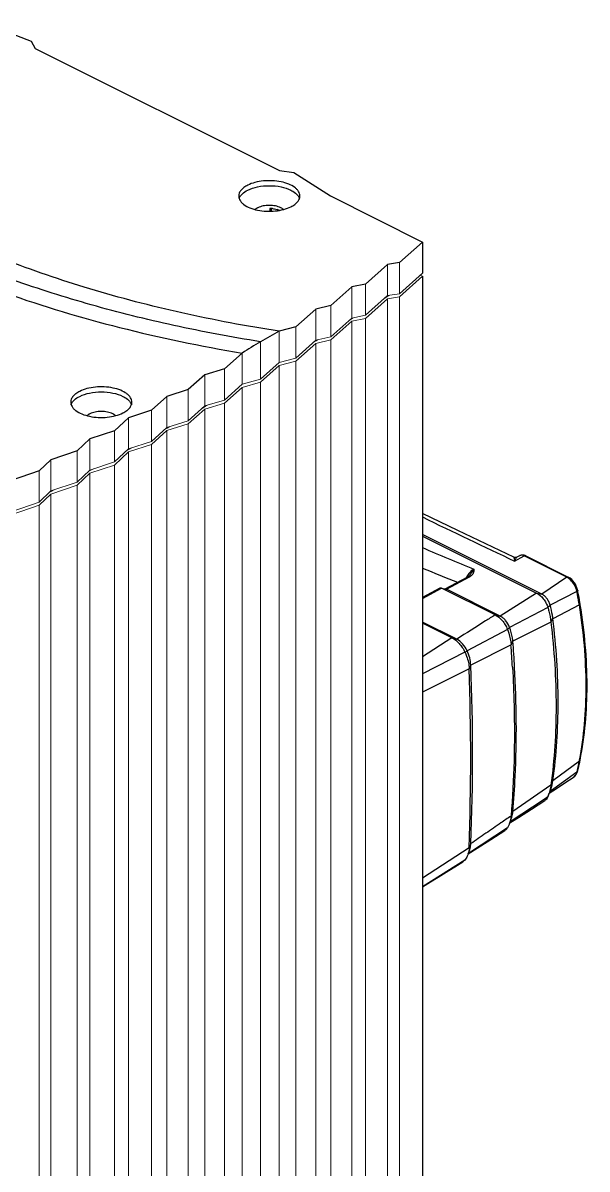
# Model space of a CAD drawing. Header units: millimetres. Extents: x 208114 to 212367, y 170574 to 176275.
# Drawn here: x 211519.1 to 211600.6, y 175258.6 to 175424.2 of the extents above; entities that cross this region are included whole.
import ezdxf

# ---------------------------------------------------------------- set-up
doc = ezdxf.new("R2010")
doc.units = ezdxf.units.MM
doc.header["$LTSCALE"] = 10
doc.layers.add('标注', color=251, linetype='Continuous', lineweight=9)

msp = doc.modelspace()

# ---------------------------------------------------------------- linework, layer by layer
for p, q in [((211513.54, 175424.22), (211520.31, 175421.58)), ((211520.31, 175421.58), (211520.89, 175420.55)), ((211520.89, 175420.55), (211556.2, 175402.9)), ((211556.2, 175402.9), (211558.25, 175402.6)), ((211558.25, 175402.6), (211563.55, 175399.22)), ((211563.55, 175399.22), (211576.84, 175392.57)), ((211554.82, 175397.41), (211554.82, 175397.01)), ((211555.03, 175397.02), (211555.03, 175397.4)), ((211556.18, 175397.14), (211555.87, 175397.29)), ((211576.84, 175392.57), (211573.54, 175389.61)), ((211576.84, 175392.57), (211576.84, 175388.07)), ((211571.79, 175389.33), (211568.6, 175386.49)), ((211573.54, 175389.61), (211571.79, 175389.33)), ((211576.84, 175387.62), (211576.84, 174519.84)), ((211566.64, 175386.09), (211563.61, 175383.39)), ((211568.6, 175386.49), (211566.64, 175386.09)), ((211561.42, 175382.87), (211558.55, 175380.31)), ((211563.61, 175383.39), (211561.42, 175382.87)), ((211558.55, 175380.31), (211556.14, 175379.68)), ((211550.8, 175376.52), (211548.25, 175374.24)), ((211545.39, 175373.38), (211543.01, 175371.24)), ((211548.25, 175374.24), (211545.39, 175373.38)), ((211543.01, 175371.24), (211539.92, 175370.27)), ((211539.92, 175370.27), (211537.72, 175368.26)), ((211537.72, 175368.26), (211534.39, 175367.19)), ((211534.39, 175367.19), (211532.37, 175365.31)), ((211532.37, 175365.31), (211528.8, 175364.14)), ((211528.8, 175364.14), (211526.96, 175362.38)), ((211523.14, 175361.11), (211521.5, 175359.49)), ((211526.96, 175362.38), (211523.14, 175361.11)), ((211521.5, 175359.49), (211517.43, 175358.11)), ((211594.09, 175341.69), (211576.84, 175350.32)), ((211576.84, 175350.09), (211593.32, 175341.85)), ((211590.16, 175346.47), (211591.53, 175347.21)), ((211590.86, 175347.24), (211590.49, 175347.04)), ((211597.68, 175344.14), (211591.53, 175347.21)), ((211591.76, 175347.22), (211597.91, 175344.15)), ((211580.14, 175342.44), (211583.4, 175344.2)), ((211580.32, 175342.39), (211583.65, 175344.19)), ((211583.64, 175344.41), (211583.64, 175344.41)), ((211597.68, 175344.14), (211594.09, 175341.69)), ((211579.34, 175342.55), (211576.84, 175341.21)), ((211576.84, 175341.07), (211579.61, 175342.55)), ((211579.61, 175342.55), (211579.54, 175342.58)), ((211579.61, 175342.56), (211580.25, 175342.42)), ((211587.34, 175338.69), (211579.61, 175342.55)), ((211579.61, 175342.55), (211580.32, 175342.39)), ((211580.32, 175342.39), (211580.25, 175342.42)), ((211588.08, 175338.51), (211580.32, 175342.39)), ((211593.32, 175341.85), (211588.08, 175338.51)), ((211593.32, 175341.85), (211594.09, 175341.69)), ((211599.16, 175342.08), (211595.28, 175340.12)), ((211599.31, 175342.01), (211599.27, 175342.22)), ((211594.96, 175339.77), (211589.43, 175336.88)), ((211594.96, 175339.77), (211595.28, 175340.12)), ((211599.52, 175340.14), (211595.69, 175338.15)), ((211599.65, 175340.15), (211599.63, 175340.28)), ((211587.34, 175338.69), (211588.08, 175338.51)), ((211595.4, 175337.65), (211595.69, 175338.15)), ((211581.8, 175335.19), (211576.84, 175337.67)), ((211581.09, 175335.38), (211576.84, 175337.5)), ((211589.11, 175336.61), (211583.3, 175333.52)), ((211589.11, 175336.61), (211589.43, 175336.88)), ((211595.4, 175337.65), (211589.9, 175334.88)), ((211581.09, 175335.38), (211576.84, 175332.66)), ((211589.64, 175334.36), (211589.9, 175334.88)), ((211582.97, 175333.33), (211576.84, 175330.17)), ((211582.97, 175333.33), (211583.3, 175333.52)), ((211589.64, 175334.36), (211583.83, 175331.45)), ((211583.59, 175330.92), (211576.84, 175327.52)), ((211599.52, 175317.56), (211595.69, 175314.74)), ((211599.16, 175315.96), (211595.28, 175313.17)), ((211595.4, 175314.08), (211595.69, 175314.74)), ((211597.4, 175314.42), (211598.74, 175315.32)), ((211599.17, 175315.82), (211599.25, 175316.04)), ((211599.25, 175316.04), (211599.27, 175316.11)), ((211599.27, 175316.11), (211599.27, 175316.11)), ((211595.4, 175314.08), (211589.9, 175310.27)), ((211594.96, 175312.4), (211595.28, 175313.17)), ((211595.17, 175312.92), (211596.07, 175313.52)), ((211596.07, 175313.52), (211597.4, 175314.42)), ((211594.41, 175312.04), (211589.5, 175308.78)), ((211592.59, 175310.63), (211594.53, 175311.86)), ((211594.96, 175312.4), (211594.41, 175312.04)), ((211594.99, 175312.48), (211595.17, 175312.92)), ((211595.17, 175312.92), (211595.19, 175312.95)), ((211589.64, 175309.64), (211589.9, 175310.26)), ((211590.72, 175309.44), (211592.59, 175310.63)), ((211589.45, 175308.63), (211590.72, 175309.44)), ((211589.45, 175308.63), (211589.67, 175309.22)), ((211589.11, 175307.92), (211583.48, 175304.23)), ((211586.7, 175306.23), (211588.73, 175307.53)), ((211583.59, 175305.06), (211576.84, 175300.66)), ((211583.46, 175304.17), (211584.73, 175304.98)), ((211583.46, 175304.17), (211583.67, 175304.76)), ((211584.73, 175304.98), (211586.7, 175306.23)), ((211582.97, 175303.27), (211576.84, 175299.4))]:
    msp.add_line(p, q)
for points in [[(211590.03, 175347.03), (211581.94, 175350.88), (211576.84, 175353.35)], [(211590.49, 175347.04), (211590.44, 175347.01), (211590.34, 175346.99), (211590.24, 175346.98), (211590.14, 175346.99), (211590.04, 175347.02), (211590.03, 175347.03)], [(211583.55, 175344.3), (211583.48, 175344.25), (211583.4, 175344.2)], [(211583.64, 175344.41), (211583.6, 175344.36), (211583.55, 175344.3)], [(211599.27, 175342.22), (211599.25, 175342.32), (211599.17, 175342.59), (211599.06, 175342.86), (211598.93, 175343.12), (211598.77, 175343.37), (211598.59, 175343.6), (211598.4, 175343.8), (211598.19, 175343.98), (211597.97, 175344.11), (211597.91, 175344.15)], [(211599.63, 175340.28), (211599.59, 175340.49), (211599.53, 175340.87), (211599.46, 175341.25), (211599.39, 175341.63), (211599.31, 175342.01)], [(211598.74, 175315.32), (211598.76, 175315.33), (211598.92, 175315.46), (211599.05, 175315.63), (211599.17, 175315.82)], [(211576.84, 175299.39), (211578.01, 175300.12), (211579.12, 175300.81), (211580.29, 175301.54), (211581.51, 175302.3), (211582.68, 175303.02)]]:
    msp.add_lwpolyline(points)
for centre, radius, start, end in [((211554.73, 175392.8), 4.62, 86.1603, 88.8586), ((211554.73, 175392.85), 4.57, 84.4728, 86.1626), ((212018.62, 174631.42), 879.79, 121.9211, 122.123), ((212157.16, 176549.29), 1329.76, 244.12485, 244.76143), ((211740.26, 175728.18), 413.43, 246.7166, 247.8356), ((211591.67, 175347.04), 0.197, 63.4751, 71.3995), ((211709.87, 175666.55), 347.55, 247.4946, 248.3998), ((211586.33, 175342.52), 3.51, 152.8327, 153.5405), ((211586.3, 175342.54), 3.48, 150.259, 152.8363), ((211586.23, 175342.58), 3.4, 147.9588, 150.2605), ((211582.97, 175345.44), 1.42, 298.3257, 301.8948), ((211579.48, 175342.28), 0.305, 108.0899, 118.2427), ((211596.18, 175341.49), 3.04, 13.2371, 16.7864), ((211596.33, 175341.52), 2.88, 11.1053, 13.2281), ((211556.63, 175333.25), 43.43, 9.553, 11.725), ((211557.49, 175333.4), 42.56, 9.1097, 9.5515), ((211593.26, 175379.9), 46.15, 254.7065, 255.618), ((211424.96, 175321.82), 165.46, 3.2323, 4.5273), ((211414.24, 175321.06), 175.9, 3.2832, 4.3393), ((211259.06, 175318.55), 325.03, 357.725, 2.2749), ((211229.97, 175317.99), 353.85, 357.9064, 2.0937), ((211573.08, 175322.65), 26.93, 346.1868, 349.0934), ((211568.07, 175323.89), 32.15, 345.9896, 348.4197), ((211551.79, 175326.74), 48.6, 349.1032, 349.2961), ((211566.74, 175324.17), 33.51, 348.4018, 348.8737), ((211598.27, 175316.02), 0.841, 303.8102, 305.2068), ((211598.27, 175316.02), 0.847, 305.2102, 308.1365), ((211573.75, 175322.49), 26.23, 345.5918, 346.1821), ((211589.55, 175314.65), 5.86, 337.6098, 340.1341), ((211589.25, 175314.75), 6.18, 340.1353, 342.7569)]:
    msp.add_arc(centre, radius, start, end)
for points, knots in [([(211556.14, 175379.68), (211551.43, 175380.41), (211542.23, 175382.13), (211528.95, 175385.58), (211516.6, 175389.8), (211505.35, 175394.74), (211495.37, 175400.32), (211486.8, 175406.47), (211479.76, 175413.12), (211476.01, 175418.02), (211474.47, 175420.52)], [0, 0, 0, 0, 0.152455, 0.299096, 0.438536, 0.569611, 0.691469, 0.80366, 0.906254, 1, 1, 1, 1]), ([(211551.6, 175400.78), (211551.41, 175400.69), (211551.06, 175400.48), (211550.64, 175400.1), (211550.37, 175399.68), (211550.3, 175399.36), (211550.3, 175399.22)], [0, 0, 0, 0, 0.302469, 0.565528, 0.793423, 1, 1, 1, 1]), ([(211559.15, 175399.22), (211559.15, 175399.33), (211559.11, 175399.55), (211558.96, 175399.88), (211558.72, 175400.18), (211558.26, 175400.58), (211557.49, 175400.98), (211556.39, 175401.3), (211555.15, 175401.45), (211553.88, 175401.42), (211552.68, 175401.21), (211551.93, 175400.95), (211551.6, 175400.78)], [0, 0, 0, 0, 0.038299, 0.078932, 0.123703, 0.173655, 0.289891, 0.425594, 0.573755, 0.725186, 0.870152, 1, 1, 1, 1]), ([(211550.3, 175399.22), (211550.3, 175399.11), (211550.34, 175398.88), (211550.49, 175398.56), (211550.73, 175398.25), (211551.19, 175397.86), (211551.96, 175397.45), (211553.06, 175397.14), (211554.3, 175396.99), (211555.57, 175397.02), (211556.77, 175397.23), (211557.52, 175397.49), (211557.85, 175397.66)], [0, 0, 0, 0, 0.038299, 0.078932, 0.123703, 0.173655, 0.289891, 0.425594, 0.573755, 0.725186, 0.870152, 1, 1, 1, 1]), ([(211550.36, 175398.86), (211550.38, 175398.9), (211550.45, 175399.07), (211550.55, 175399.23), (211550.64, 175399.34)], [0, 0, 0, 0, 0.237524, 1, 1, 1, 1]), ([(211550.64, 175399.34), (211550.7, 175399.41), (211550.98, 175399.7), (211551.32, 175399.92), (211551.6, 175400.06)], [0, 0, 0, 0, 0.22457, 1, 1, 1, 1]), ([(211551.6, 175400.06), (211552.05, 175400.29), (211553.09, 175400.61), (211554.72, 175400.76), (211556.36, 175400.61), (211557.4, 175400.29), (211557.85, 175400.06)], [0, 0, 0, 0, 0.235389, 0.5, 0.764611, 1, 1, 1, 1]), ([(211557.85, 175400.06), (211557.95, 175400.01), (211558.3, 175399.82), (211558.62, 175399.57), (211558.81, 175399.34)], [0, 0, 0, 0, 0.276579, 1, 1, 1, 1]), ([(211557.85, 175397.66), (211558.04, 175397.75), (211558.39, 175397.96), (211558.81, 175398.34), (211559.08, 175398.76), (211559.15, 175399.07), (211559.15, 175399.22)], [0, 0, 0, 0, 0.302469, 0.565528, 0.793423, 1, 1, 1, 1]), ([(211558.81, 175399.34), (211558.84, 175399.31), (211558.95, 175399.16), (211559.04, 175398.99), (211559.09, 175398.86)], [0, 0, 0, 0, 0.264924, 1, 1, 1, 1]), ([(211553.07, 175397.52), (211553.03, 175397.5), (211552.89, 175397.43), (211552.76, 175397.34), (211552.68, 175397.26)], [0, 0, 0, 0, 0.267486, 1, 1, 1, 1]), ([(211556.38, 175397.52), (211556.14, 175397.64), (211555.59, 175397.81), (211554.72, 175397.89), (211553.86, 175397.81), (211553.31, 175397.64), (211553.07, 175397.52)], [0, 0, 0, 0, 0.235399, 0.5, 0.764601, 1, 1, 1, 1]), ([(211556.77, 175397.26), (211556.74, 175397.29), (211556.62, 175397.39), (211556.49, 175397.47), (211556.38, 175397.52)], [0, 0, 0, 0, 0.232727, 1, 1, 1, 1]), ([(211555.17, 175397.39), (211555.26, 175397.39), (211555.62, 175397.34), (211555.98, 175397.25), (211556.22, 175397.15)], [0, 0, 0, 0, 0.265094, 1, 1, 1, 1]), ([(211553.43, 175378.16), (211549.24, 175378.83), (211541.04, 175380.37), (211529.12, 175383.33), (211517.87, 175386.89), (211510.71, 175389.71), (211507.28, 175391.23)], [0, 0, 0, 0, 0.264357, 0.520299, 0.766031, 1, 1, 1, 1]), ([(211516.66, 175385.19), (211522.05, 175383.28), (211533.33, 175379.91), (211544.85, 175377.52), (211550.8, 175376.52)], [0, 0, 0, 0, 0.486884, 1, 1, 1, 1]), ([(211527.33, 175370.99), (211527.14, 175370.9), (211526.79, 175370.69), (211526.37, 175370.31), (211526.1, 175369.89), (211526.03, 175369.58), (211526.03, 175369.43)], [0, 0, 0, 0, 0.302469, 0.565528, 0.793423, 1, 1, 1, 1]), ([(211534.88, 175369.43), (211534.88, 175369.54), (211534.84, 175369.77), (211534.69, 175370.09), (211534.45, 175370.4), (211533.99, 175370.79), (211533.22, 175371.2), (211532.12, 175371.51), (211530.88, 175371.66), (211529.61, 175371.63), (211528.41, 175371.43), (211527.66, 175371.16), (211527.33, 175370.99)], [0, 0, 0, 0, 0.038299, 0.078932, 0.123703, 0.173655, 0.289891, 0.425594, 0.573755, 0.725186, 0.870152, 1, 1, 1, 1]), ([(211526.03, 175369.43), (211526.03, 175369.32), (211526.07, 175369.1), (211526.22, 175368.77), (211526.46, 175368.47), (211526.92, 175368.07), (211527.69, 175367.67), (211528.79, 175367.35), (211530.03, 175367.2), (211531.3, 175367.23), (211532.5, 175367.44), (211533.25, 175367.7), (211533.58, 175367.87)], [0, 0, 0, 0, 0.038299, 0.078932, 0.123703, 0.173655, 0.289891, 0.425594, 0.573755, 0.725186, 0.870152, 1, 1, 1, 1]), ([(211526.09, 175369.07), (211526.11, 175369.11), (211526.18, 175369.29), (211526.28, 175369.45), (211526.37, 175369.56)], [0, 0, 0, 0, 0.237524, 1, 1, 1, 1]), ([(211526.37, 175369.56), (211526.43, 175369.63), (211526.71, 175369.92), (211527.05, 175370.14), (211527.33, 175370.27)], [0, 0, 0, 0, 0.22457, 1, 1, 1, 1]), ([(211527.33, 175370.27), (211527.78, 175370.5), (211528.82, 175370.82), (211530.45, 175370.97), (211532.09, 175370.82), (211533.13, 175370.5), (211533.58, 175370.27)], [0, 0, 0, 0, 0.235389, 0.5, 0.764611, 1, 1, 1, 1]), ([(211533.58, 175370.27), (211533.68, 175370.22), (211534.03, 175370.03), (211534.35, 175369.78), (211534.54, 175369.56)], [0, 0, 0, 0, 0.276579, 1, 1, 1, 1]), ([(211533.58, 175367.87), (211533.77, 175367.97), (211534.12, 175368.17), (211534.54, 175368.55), (211534.81, 175368.98), (211534.88, 175369.29), (211534.88, 175369.43)], [0, 0, 0, 0, 0.302469, 0.565528, 0.793423, 1, 1, 1, 1]), ([(211534.54, 175369.56), (211534.57, 175369.52), (211534.68, 175369.37), (211534.77, 175369.2), (211534.82, 175369.07)], [0, 0, 0, 0, 0.264924, 1, 1, 1, 1]), ([(211528.8, 175367.74), (211528.76, 175367.72), (211528.62, 175367.64), (211528.49, 175367.55), (211528.41, 175367.48)], [0, 0, 0, 0, 0.267486, 1, 1, 1, 1]), ([(211532.11, 175367.74), (211531.87, 175367.86), (211531.32, 175368.03), (211530.45, 175368.11), (211529.59, 175368.03), (211529.04, 175367.86), (211528.8, 175367.74)], [0, 0, 0, 0, 0.235399, 0.5, 0.764601, 1, 1, 1, 1]), ([(211532.5, 175367.48), (211532.47, 175367.5), (211532.35, 175367.6), (211532.22, 175367.68), (211532.11, 175367.74)], [0, 0, 0, 0, 0.232727, 1, 1, 1, 1]), ([(211590.03, 175347.03), (211590.03, 175347.02), (211590.04, 175347.01), (211590.05, 175346.97), (211590.07, 175346.92), (211590.09, 175346.86), (211590.11, 175346.78), (211590.13, 175346.65), (211590.15, 175346.54), (211590.16, 175346.47)], [0, 0, 0, 0, 0.033129, 0.096392, 0.187921, 0.305319, 0.446558, 0.609903, 1, 1, 1, 1]), ([(211590.16, 175346.47), (211590.21, 175346.6), (211590.28, 175346.77), (211590.39, 175346.96), (211590.45, 175347.02), (211590.49, 175347.04)], [0, 0, 0, 0, 0.612844, 0.8348, 1, 1, 1, 1]), ([(211591.42, 175347.33), (211591.32, 175347.35), (211591.13, 175347.35), (211590.94, 175347.28), (211590.86, 175347.24)], [0, 0, 0, 0, 0.500091, 1, 1, 1, 1]), ([(211591.53, 175347.21), (211591.42, 175347.26), (211591.24, 175347.32), (211591.01, 175347.3), (211590.9, 175347.26), (211590.86, 175347.24)], [0, 0, 0, 0, 0.533124, 0.771494, 1, 1, 1, 1]), ([(211591.76, 175347.22), (211591.73, 175347.24), (211591.62, 175347.29), (211591.51, 175347.32), (211591.42, 175347.33)], [0, 0, 0, 0, 0.253408, 1, 1, 1, 1]), ([(211591.74, 175347.23), (211591.71, 175347.24), (211591.63, 175347.25), (211591.57, 175347.22), (211591.53, 175347.21)], [0, 0, 0, 0, 0.466863, 1, 1, 1, 1]), ([(211584.29, 175345.3), (211584.1, 175345.21), (211583.75, 175344.93), (211583.48, 175344.58), (211583.35, 175344.38)], [0, 0, 0, 0, 0.469234, 1, 1, 1, 1]), ([(211584.29, 175345.3), (211584.23, 175345.24), (211583.99, 175344.96), (211583.8, 175344.65), (211583.64, 175344.41)], [0, 0, 0, 0, 0.231113, 1, 1, 1, 1]), ([(211584.29, 175345.3), (211584.27, 175345.11), (211584.23, 175344.81), (211584.01, 175344.45), (211583.83, 175344.3), (211583.72, 175344.24)], [0, 0, 0, 0, 0.454345, 0.704063, 1, 1, 1, 1]), ([(211583.65, 175344.19), (211583.61, 175344.21), (211583.52, 175344.23), (211583.43, 175344.22), (211583.4, 175344.2)], [0, 0, 0, 0, 0.514236, 1, 1, 1, 1]), ([(211597.68, 175344.14), (211597.71, 175344.15), (211597.79, 175344.18), (211597.87, 175344.17), (211597.91, 175344.15)], [0, 0, 0, 0, 0.516992, 1, 1, 1, 1]), ([(211598.06, 175343.9), (211598.03, 175343.92), (211597.91, 175344.01), (211597.78, 175344.09), (211597.68, 175344.14)], [0, 0, 0, 0, 0.259686, 1, 1, 1, 1]), ([(211599.09, 175342.36), (211599, 175342.67), (211598.72, 175343.24), (211598.3, 175343.71), (211598.06, 175343.9)], [0, 0, 0, 0, 0.51114, 1, 1, 1, 1]), ([(211579.54, 175342.58), (211579.53, 175342.58), (211579.48, 175342.59), (211579.42, 175342.58), (211579.38, 175342.57)], [0, 0, 0, 0, 0.255257, 1, 1, 1, 1]), ([(211593.32, 175341.85), (211593.51, 175341.77), (211593.87, 175341.52), (211594.33, 175341.03), (211594.71, 175340.44), (211594.89, 175340), (211594.96, 175339.77)], [0, 0, 0, 0, 0.226395, 0.475946, 0.738136, 1, 1, 1, 1]), ([(211595.28, 175340.12), (211595.23, 175340.29), (211595.1, 175340.63), (211594.83, 175341.07), (211594.49, 175341.44), (211594.23, 175341.63), (211594.09, 175341.69)], [0, 0, 0, 0, 0.26319, 0.526346, 0.775645, 1, 1, 1, 1]), ([(211599.27, 175342.22), (211599.28, 175342.19), (211599.25, 175342.15), (211599.21, 175342.11), (211599.18, 175342.09), (211599.16, 175342.08)], [0, 0, 0, 0, 0.395769, 0.675047, 1, 1, 1, 1]), ([(211594.96, 175339.77), (211595.01, 175339.59), (211595.2, 175338.89), (211595.34, 175338.18), (211595.4, 175337.65)], [0, 0, 0, 0, 0.25515, 1, 1, 1, 1]), ([(211595.69, 175338.15), (211595.67, 175338.31), (211595.57, 175338.98), (211595.42, 175339.64), (211595.28, 175340.12)], [0, 0, 0, 0, 0.244302, 1, 1, 1, 1]), ([(211599.52, 175340.14), (211599.53, 175340.15), (211599.58, 175340.18), (211599.63, 175340.24), (211599.63, 175340.28)], [0, 0, 0, 0, 0.320407, 1, 1, 1, 1]), ([(211599.55, 175317.72), (211599.87, 175319.43), (211600.35, 175323), (211600.65, 175330.5), (211600.13, 175336.27), (211599.52, 175340.14)], [0, 0, 0, 0, 0.232952, 0.477974, 1, 1, 1, 1]), ([(211599.62, 175317.71), (211600.32, 175321.23), (211600.95, 175328.77), (211600.27, 175336.29), (211599.65, 175340.15)], [0, 0, 0, 0, 0.47857, 1, 1, 1, 1]), ([(211587.34, 175338.69), (211586.88, 175338.4), (211585.03, 175337.23), (211583.19, 175336.06), (211581.8, 175335.19)], [0, 0, 0, 0, 0.249849, 1, 1, 1, 1]), ([(211587.34, 175338.69), (211587.53, 175338.6), (211587.9, 175338.35), (211588.39, 175337.87), (211588.81, 175337.28), (211589.02, 175336.84), (211589.11, 175336.61)], [0, 0, 0, 0, 0.225752, 0.473327, 0.7348, 1, 1, 1, 1]), ([(211589.43, 175336.88), (211589.3, 175337.24), (211589.01, 175337.73), (211588.51, 175338.25), (211588.23, 175338.44), (211588.08, 175338.51)], [0, 0, 0, 0, 0.527854, 0.775521, 1, 1, 1, 1]), ([(211595.69, 175314.74), (211596.21, 175318.49), (211596.7, 175326.32), (211596.18, 175334.14), (211595.69, 175338.15)], [0, 0, 0, 0, 0.483877, 1, 1, 1, 1]), ([(211589.11, 175336.61), (211589.19, 175336.43), (211589.44, 175335.7), (211589.6, 175334.94), (211589.64, 175334.36)], [0, 0, 0, 0, 0.258326, 1, 1, 1, 1]), ([(211589.9, 175334.88), (211589.89, 175335.05), (211589.8, 175335.73), (211589.62, 175336.4), (211589.43, 175336.88)], [0, 0, 0, 0, 0.240417, 1, 1, 1, 1]), ([(211595.4, 175337.65), (211595.88, 175333.61), (211596.39, 175325.73), (211595.91, 175317.85), (211595.4, 175314.08)], [0, 0, 0, 0, 0.516648, 1, 1, 1, 1]), ([(211581.09, 175335.38), (211581.49, 175335.19), (211582.04, 175334.74), (211582.62, 175333.99), (211582.87, 175333.56), (211582.97, 175333.33)], [0, 0, 0, 0, 0.471174, 0.73225, 1, 1, 1, 1]), ([(211583.3, 175333.52), (211583.13, 175333.88), (211582.71, 175334.53), (211582.12, 175335.03), (211581.8, 175335.19)], [0, 0, 0, 0, 0.529714, 1, 1, 1, 1]), ([(211582.97, 175333.33), (211583.07, 175333.13), (211583.39, 175332.37), (211583.57, 175331.53), (211583.59, 175330.92)], [0, 0, 0, 0, 0.260473, 1, 1, 1, 1]), ([(211583.83, 175331.45), (211583.81, 175331.8), (211583.7, 175332.51), (211583.45, 175333.18), (211583.3, 175333.52)], [0, 0, 0, 0, 0.484284, 1, 1, 1, 1]), ([(211583.83, 175331.45), (211583.81, 175331.41), (211583.76, 175331.3), (211583.68, 175331.12), (211583.62, 175330.99), (211583.59, 175330.92)], [0, 0, 0, 0, 0.253424, 0.619212, 1, 1, 1, 1]), ([(211589.85, 175331.13), (211589.96, 175329.29), (211590.25, 175322.13), (211590.08, 175314.95), (211589.64, 175309.64)], [0, 0, 0, 0, 0.257111, 1, 1, 1, 1]), ([(211589.9, 175310.27), (211590.05, 175311.95), (211590.51, 175318.91), (211590.45, 175325.89), (211590.15, 175331.15)], [0, 0, 0, 0, 0.24332, 1, 1, 1, 1]), ([(211599.52, 175317.56), (211599.54, 175317.57), (211599.59, 175317.62), (211599.62, 175317.68), (211599.62, 175317.71)], [0, 0, 0, 0, 0.524575, 1, 1, 1, 1]), ([(211595.28, 175313.17), (211595.33, 175313.29), (211595.52, 175313.8), (211595.63, 175314.33), (211595.69, 175314.74)], [0, 0, 0, 0, 0.239153, 1, 1, 1, 1]), ([(211598.79, 175315.35), (211598.88, 175315.42), (211599.04, 175315.61), (211599.13, 175315.84), (211599.16, 175315.96)], [0, 0, 0, 0, 0.475073, 1, 1, 1, 1]), ([(211599.16, 175315.96), (211599.18, 175315.98), (211599.23, 175316.02), (211599.26, 175316.08), (211599.27, 175316.11)], [0, 0, 0, 0, 0.507535, 1, 1, 1, 1]), ([(211595.4, 175314.08), (211595.39, 175313.98), (211595.33, 175313.59), (211595.24, 175313.2), (211595.15, 175312.92)], [0, 0, 0, 0, 0.256852, 1, 1, 1, 1]), ([(211594.96, 175312.4), (211594.91, 175312.29), (211594.8, 175312.08), (211594.62, 175311.92), (211594.53, 175311.86)], [0, 0, 0, 0, 0.517984, 1, 1, 1, 1]), ([(211589.67, 175309.22), (211589.7, 175309.3), (211589.81, 175309.64), (211589.88, 175309.99), (211589.9, 175310.26)], [0, 0, 0, 0, 0.237746, 1, 1, 1, 1]), ([(211589.64, 175309.64), (211589.15, 175309.31), (211587.94, 175308.47), (211586.01, 175307.14), (211584.55, 175306.14), (211583.83, 175305.65)], [0, 0, 0, 0, 0.25016, 0.625506, 1, 1, 1, 1]), ([(211589.39, 175308.47), (211589.37, 175308.42), (211589.29, 175308.23), (211589.19, 175308.05), (211589.11, 175307.92)], [0, 0, 0, 0, 0.256716, 1, 1, 1, 1]), ([(211589.64, 175309.64), (211589.63, 175309.54), (211589.59, 175309.14), (211589.49, 175308.75), (211589.39, 175308.47)], [0, 0, 0, 0, 0.262279, 1, 1, 1, 1]), ([(211589.11, 175307.92), (211589.09, 175307.88), (211588.98, 175307.73), (211588.85, 175307.6), (211588.73, 175307.53)], [0, 0, 0, 0, 0.258413, 1, 1, 1, 1]), ([(211583.59, 175305.06), (211583.59, 175304.97), (211583.57, 175304.62), (211583.5, 175304.27), (211583.41, 175304.03)], [0, 0, 0, 0, 0.263766, 1, 1, 1, 1]), ([(211583.83, 175305.65), (211583.81, 175305.6), (211583.76, 175305.48), (211583.68, 175305.29), (211583.62, 175305.14), (211583.59, 175305.06)], [0, 0, 0, 0, 0.235435, 0.616945, 1, 1, 1, 1]), ([(211583.67, 175304.76), (211583.69, 175304.83), (211583.78, 175305.12), (211583.82, 175305.42), (211583.83, 175305.65)], [0, 0, 0, 0, 0.236379, 1, 1, 1, 1]), ([(211582.97, 175303.27), (211582.95, 175303.25), (211582.86, 175303.15), (211582.76, 175303.07), (211582.68, 175303.02)], [0, 0, 0, 0, 0.253807, 1, 1, 1, 1]), ([(211583.41, 175304.03), (211583.38, 175303.96), (211583.28, 175303.69), (211583.12, 175303.43), (211582.97, 175303.27)], [0, 0, 0, 0, 0.26298, 1, 1, 1, 1])]:
    msp.add_open_spline(points, degree=3, knots=knots)
msp.add_open_spline([(211556.14, 175379.68), (211555.24, 175379.18), (211554.33, 175378.67), (211553.43, 175378.16)], degree=3)
at = {"layer": '标注', "color": 0, "lineweight": 5}
for p, q in [((211571.79, 175389.33), (211571.79, 175384.83)), ((211573.54, 175389.61), (211573.54, 175385.1)), ((211573.54, 175385.1), (211576.84, 175388.07)), ((211576.84, 175387.62), (211573.54, 175384.65)), ((211576.84, 175387.62), (211576.52, 175387.78)), ((211566.64, 175386.09), (211566.64, 175381.59)), ((211568.6, 175386.49), (211568.6, 175381.98)), ((211568.6, 175381.98), (211571.79, 175384.83)), ((211571.79, 175384.38), (211568.6, 175381.53)), ((211571.41, 175384.48), (211571.84, 175384.76)), ((211571.79, 175384.83), (211573.54, 175385.1)), ((211573.54, 175384.65), (211571.79, 175384.38)), ((211571.79, 175384.38), (211571.79, 174516.6)), ((211571.84, 175384.76), (211572, 175384.86)), ((211573.54, 175384.65), (211573.54, 174516.87)), ((211561.42, 175382.87), (211561.42, 175378.37)), ((211563.61, 175383.39), (211563.61, 175378.88)), ((211563.61, 175378.88), (211566.64, 175381.59)), ((211566.64, 175381.14), (211563.61, 175378.43)), ((211566.26, 175381.25), (211566.69, 175381.51)), ((211566.64, 175381.59), (211568.6, 175381.98)), ((211568.6, 175381.53), (211566.64, 175381.14)), ((211566.64, 175381.14), (211566.64, 174513.36)), ((211566.69, 175381.51), (211566.88, 175381.63)), ((211568.6, 175381.53), (211568.6, 174513.75)), ((211556.14, 175379.68), (211556.14, 175375.18)), ((211558.55, 175380.31), (211558.55, 175375.81)), ((211553.43, 175378.16), (211553.43, 175372.76)), ((211558.55, 175375.81), (211561.42, 175378.37)), ((211561.42, 175377.92), (211558.55, 175375.36)), ((211561.05, 175378.04), (211561.47, 175378.29)), ((211561.42, 175378.37), (211563.61, 175378.88)), ((211563.61, 175378.43), (211561.42, 175377.92)), ((211561.42, 175377.92), (211561.42, 174510.14)), ((211561.47, 175378.29), (211561.7, 175378.43)), ((211563.61, 175378.43), (211563.61, 174510.65)), ((211550.8, 175376.52), (211550.8, 175372.02)), ((211553.43, 175372.76), (211556.14, 175375.18)), ((211556.14, 175374.73), (211553.43, 175372.31)), ((211556.14, 175375.18), (211558.55, 175375.81)), ((211558.55, 175375.36), (211556.14, 175374.73)), ((211556.14, 175374.73), (211556.14, 174506.95)), ((211558.55, 175375.36), (211558.55, 174507.58)), ((211545.39, 175373.38), (211545.39, 175368.88)), ((211548.25, 175374.24), (211548.25, 175369.73)), ((211550.8, 175372.02), (211553.43, 175372.76)), ((211543.01, 175371.24), (211543.01, 175366.73)), ((211548.25, 175369.73), (211550.8, 175372.02)), ((211550.8, 175371.57), (211548.25, 175369.28)), ((211553.43, 175372.31), (211550.8, 175371.57)), ((211550.8, 175371.57), (211550.8, 174503.79)), ((211553.43, 175372.31), (211553.43, 174504.53)), ((211539.92, 175370.27), (211539.92, 175365.77)), ((211545.39, 175368.88), (211548.25, 175369.73)), ((211548.25, 175369.28), (211545.39, 175368.43)), ((211548.25, 175369.28), (211548.25, 174501.5)), ((211537.72, 175368.26), (211537.72, 175363.76)), ((211543.01, 175366.73), (211545.39, 175368.88)), ((211545.39, 175368.43), (211543.01, 175366.28)), ((211545.07, 175368.58), (211545.44, 175368.8)), ((211545.39, 175368.43), (211545.39, 174500.65)), ((211545.44, 175368.8), (211545.78, 175368.99)), ((211534.39, 175367.19), (211534.39, 175362.69)), ((211539.92, 175365.77), (211543.01, 175366.73)), ((211543.01, 175366.28), (211539.92, 175365.32)), ((211543.01, 175366.28), (211543.01, 174498.5)), ((211532.37, 175365.31), (211532.37, 175360.81)), ((211537.72, 175363.76), (211539.92, 175365.77)), ((211539.92, 175365.32), (211537.72, 175363.31)), ((211539.61, 175365.48), (211539.97, 175365.68)), ((211539.92, 175365.32), (211539.92, 174497.54)), ((211539.97, 175365.68), (211540.36, 175365.9)), ((211528.8, 175364.14), (211528.8, 175359.63)), ((211532.37, 175360.81), (211534.39, 175362.69)), ((211534.39, 175362.69), (211537.72, 175363.76)), ((211537.72, 175363.31), (211534.39, 175362.24)), ((211534.44, 175362.6), (211534.88, 175362.84)), ((211537.72, 175363.31), (211537.72, 174495.53)), ((211523.14, 175361.11), (211523.14, 175356.61)), ((211526.96, 175362.38), (211526.96, 175357.88)), ((211534.39, 175362.24), (211532.37, 175360.35)), ((211534.13, 175362.43), (211534.44, 175362.6)), ((211534.39, 175362.24), (211534.39, 174494.46)), ((211521.5, 175359.49), (211521.5, 175354.98)), ((211526.96, 175357.88), (211528.8, 175359.63)), ((211528.53, 175359.37), (211528.85, 175359.54)), ((211528.8, 175359.63), (211532.37, 175360.81)), ((211532.37, 175360.35), (211528.8, 175359.18)), ((211528.85, 175359.54), (211529.34, 175359.81)), ((211532.37, 175360.35), (211532.37, 174492.57)), ((211523.14, 175356.61), (211526.96, 175357.88)), ((211528.8, 175359.18), (211526.96, 175357.43)), ((211528.8, 175359.18), (211528.8, 174491.4)), ((211521.5, 175354.98), (211523.14, 175356.61)), ((211523.14, 175356.16), (211521.5, 175354.53)), ((211522.9, 175356.36), (211523.2, 175356.52)), ((211526.96, 175357.43), (211523.14, 175356.16)), ((211523.14, 175356.16), (211523.14, 174488.38)), ((211523.2, 175356.52), (211523.73, 175356.8)), ((211526.96, 175357.43), (211526.96, 174489.65)), ((211517.43, 175353.61), (211521.5, 175354.98)), ((211521.5, 175354.53), (211517.43, 175353.16)), ((211521.5, 175354.53), (211521.5, 174486.75))]:
    msp.add_line(p, q, dxfattribs=at)

doc.saveas('drawing.dxf')
